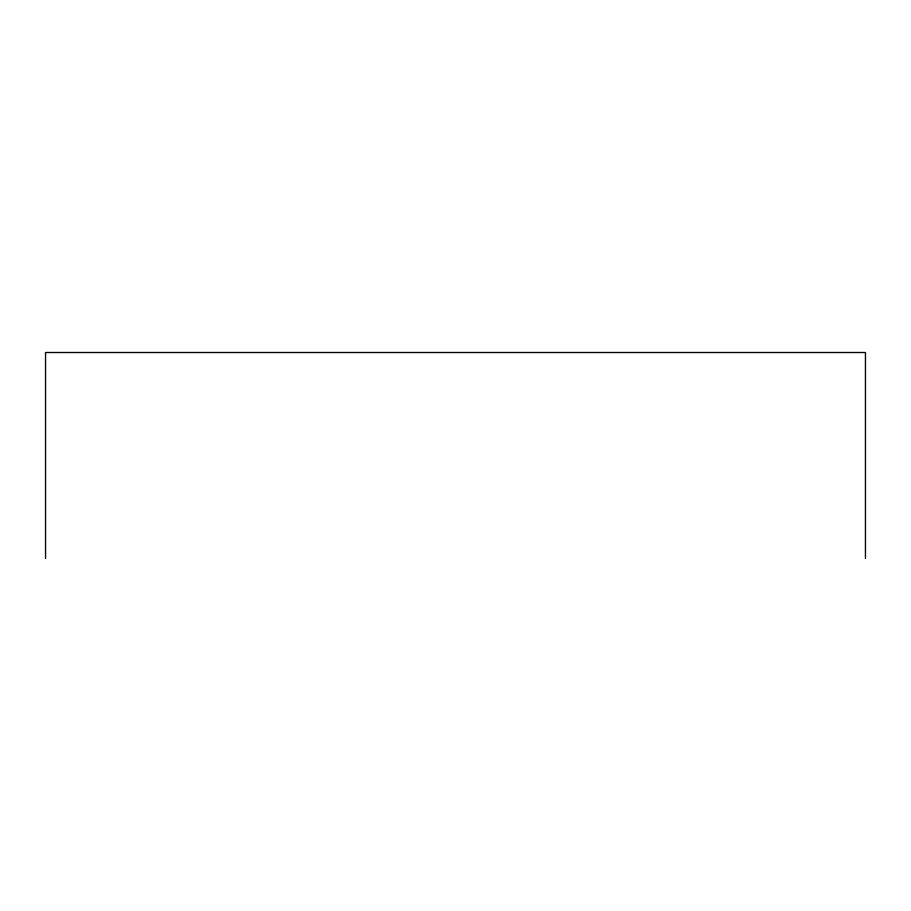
<?xml version="1.0" encoding="UTF-8"?>
<svg xmlns="http://www.w3.org/2000/svg" width="911" height="911" viewBox="0 0 911 911"><rect width="100%" height="100%" fill="white"/><g stroke="black" fill="none" stroke-linecap="round" stroke-linejoin="round"><path stroke-width="1.37" d="M865.45 558.489L865.45 352.511L45.55 352.511L45.55 558.489"/></g></svg>
